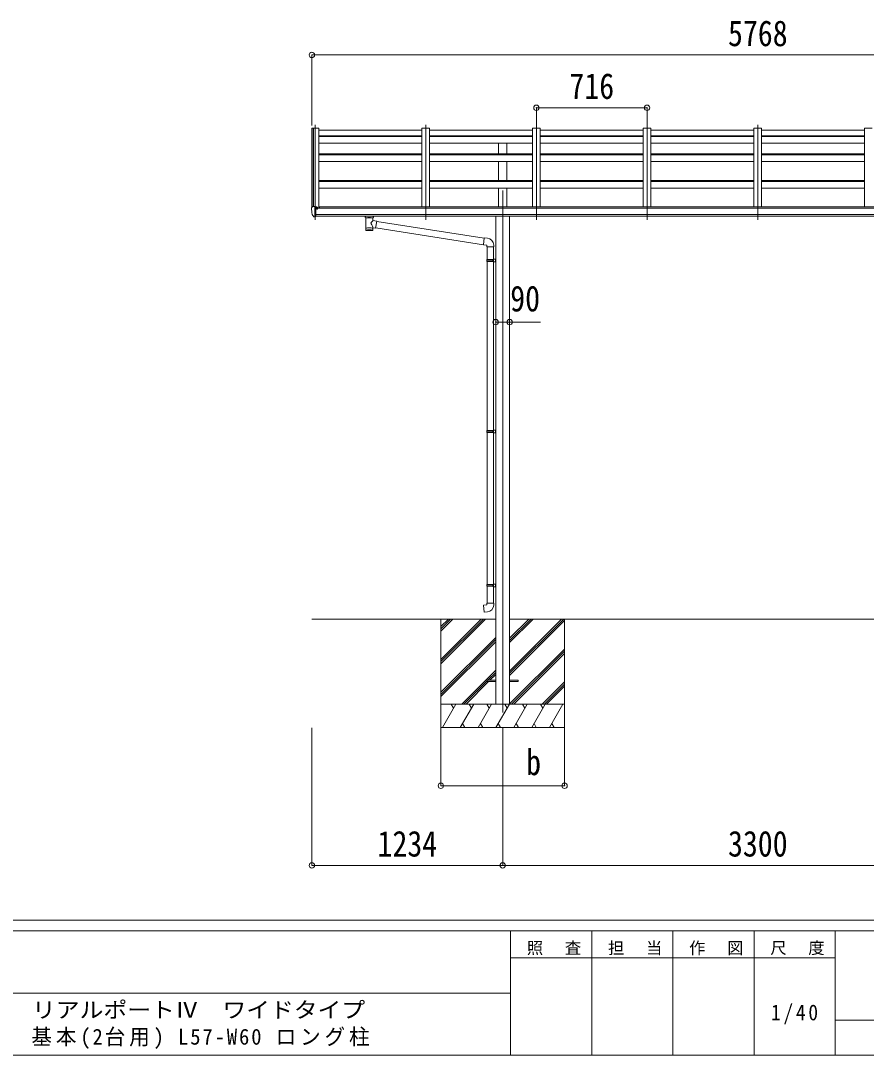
# Model space of a CAD drawing. Units: millimetres at full size; some dimension numbers follow another scale. Extents: x -9783 to 9892, y -6828 to 6752.
# Drawn here: x 36 to 5506, y -6828 to -136 of the extents above; entities that cross this region are included whole.
import ezdxf
from ezdxf.enums import TextEntityAlignment as Align

# ---------------------------------------------------------------- set-up
doc = ezdxf.new("R2010")
doc.units = ezdxf.units.MM
doc.header["$LTSCALE"] = 35
doc.header["$PDMODE"] = 32
doc.header["$PDSIZE"] = 35
for name, color, linetype, lineweight in [('0-0_0', 7, 'Continuous', 9), ('0-1_本体', 4, 'Continuous', 9), ('0-2_部品', 7, 'Continuous', 9), ('0-8_PARTS2', 2, 'Continuous', 9), ('0-A_寸法', 6, 'Continuous', 9), ('F-0_240', 7, 'Continuous', 9)]:
    doc.layers.add(name, color=color, linetype=linetype, lineweight=lineweight)
doc.styles.add('ＭＳ ゴシック', font='')
doc.styles.get('ＭＳ ゴシック').set_extended_font_data('MS Gothic')

msp = doc.modelspace()

# ---------------------------------------------------------------- linework, layer by layer
at = {"layer": '0-0_0'}
for p, q in [((1920.08, -4006.81), (3108.88, -4006.81)), ((2754.08, -4055.4), (2802.68, -4006.81)), ((2754.08, -4069.55), (2816.82, -4006.81)), ((2754.08, -4083.69), (2830.96, -4006.81)), ((2754.08, -4295.82), (3043.1, -4006.81)), ((2754.08, -4281.68), (3028.96, -4006.81)), ((2754.08, -4267.53), (3014.81, -4006.81)), ((2754.08, -4006.81), (2754.08, -4706.81)), ((3199.28, -4006.81), (6408.88, -4006.81)), ((3199.28, -4130.7), (3323.18, -4006.81)), ((3199.28, -4144.85), (3337.32, -4006.81)), ((3199.28, -4158.99), (3351.46, -4006.81)), ((3199.28, -4356.98), (3549.46, -4006.81)), ((3199.28, -4342.83), (3535.31, -4006.81)), ((3554.08, -4006.81), (3554.08, -4706.81)), ((3199.28, -4371.12), (3554.08, -4016.32)), ((2754.08, -4479.67), (3108.88, -4124.87)), ((2754.08, -4493.81), (3108.88, -4139.01)), ((2754.08, -4507.95), (3108.88, -4153.15)), ((3199.28, -4554.97), (3554.08, -4200.17)), ((3211.58, -4556.81), (3554.08, -4214.31)), ((3225.73, -4556.81), (3554.08, -4228.45)), ((2889.07, -4556.81), (3108.88, -4337)), ((2903.22, -4556.81), (3054.08, -4405.94)), ((2917.36, -4556.81), (3062.87, -4411.3)), ((3057.73, -4402.3), (3108.88, -4351.14)), ((3071.87, -4402.3), (3108.88, -4365.28)), ((3409.57, -4556.81), (3554.08, -4412.3)), ((3423.72, -4556.81), (3554.08, -4426.44)), ((3437.86, -4556.81), (3554.08, -4440.58)), ((3554.08, -4556.81), (2754.08, -4556.81)), ((2764.37, -4706.81), (2850.97, -4556.81)), ((2835.97, -4582.79), (2820.97, -4556.81)), ((2879.84, -4706.81), (2966.44, -4556.81)), ((2951.44, -4582.79), (2936.44, -4556.81)), ((2995.31, -4706.81), (3081.91, -4556.81)), ((3066.91, -4582.79), (3051.91, -4556.81)), ((3110.78, -4706.81), (3197.38, -4556.81)), ((3182.38, -4582.79), (3167.38, -4556.81)), ((3226.25, -4706.81), (3312.85, -4556.81)), ((3297.85, -4582.79), (3282.85, -4556.81)), ((3341.72, -4706.81), (3428.32, -4556.81)), ((3398.32, -4556.81), (3413.32, -4582.79)), ((3457.19, -4706.81), (3543.8, -4556.81)), ((2894.84, -4680.83), (2909.84, -4706.81)), ((3010.31, -4680.83), (3025.31, -4706.81)), ((3125.78, -4680.83), (3140.78, -4706.81)), ((3241.25, -4680.83), (3256.25, -4706.81)), ((3356.72, -4680.83), (3371.72, -4706.81)), ((3472.19, -4680.83), (3487.19, -4706.81)), ((2754.08, -4706.81), (3554.08, -4706.81))]:
    msp.add_line(p, q, dxfattribs=at)
at = {"layer": '0-1_本体'}
for p, q in [((1920.09, -831.88), (1920.08, -1343.96)), ((1921.03, -830.99), (1928.87, -830.58)), ((1929.08, -830.66), (1929.08, -1337.42)), ((1929.16, -830.77), (1929.78, -832.39)), ((1965.08, -830.57), (1965.08, -1347.6)), ((1965.08, -843.57), (2631.08, -843.57)), ((2631.08, -830.57), (2631.08, -1337.19)), ((2681.08, -830.57), (2631.08, -830.57)), ((2681.08, -830.57), (2681.08, -1337.19)), ((2681.08, -843.57), (3347.08, -843.57)), ((3347.08, -830.57), (3347.08, -1337.19)), ((3397.08, -830.57), (3347.08, -830.57)), ((3397.08, -830.57), (3397.08, -1337.19)), ((3397.08, -843.57), (4063.08, -843.57)), ((4063.08, -830.57), (4063.08, -1337.19)), ((4113.08, -830.57), (4063.08, -830.57)), ((4113.08, -830.57), (4113.08, -1337.19)), ((4113.08, -843.57), (4779.08, -843.57)), ((4779.08, -830.57), (4779.08, -1337.19)), ((4829.08, -830.57), (4779.08, -830.57)), ((4829.08, -830.57), (4829.08, -1337.19)), ((4829.08, -843.57), (5495.08, -843.57)), ((5495.08, -830.57), (5495.08, -1337.19)), ((5545.08, -830.57), (5495.08, -830.57)), ((1965.08, -881.36), (2631.08, -881.36)), ((1965.08, -884.48), (2631.08, -884.48)), ((1965.08, -929.12), (2631.08, -929.12)), ((2681.08, -881.36), (3347.08, -881.36)), ((2681.08, -884.48), (3347.08, -884.48)), ((2681.08, -929.12), (3347.08, -929.12)), ((3126.58, -996.03), (3126.58, -929.12)), ((3181.58, -996.03), (3181.58, -929.12)), ((3397.08, -881.36), (4063.08, -881.36)), ((3397.08, -884.48), (4063.08, -884.48)), ((3397.08, -929.12), (4063.08, -929.12)), ((4113.08, -881.36), (4779.08, -881.36)), ((4113.08, -884.48), (4779.08, -884.48)), ((4113.08, -929.12), (4779.08, -929.12)), ((4829.08, -881.36), (5495.08, -881.36)), ((4829.08, -884.48), (5495.08, -884.48)), ((4829.08, -929.12), (5495.08, -929.12)), ((1965.08, -997.38), (2631.08, -997.38)), ((1965.08, -1003.57), (2631.08, -1003.57)), ((2681.08, -997.38), (3347.08, -997.38)), ((2681.08, -1003.57), (3347.08, -1003.57)), ((3397.08, -997.38), (4063.08, -997.38)), ((3397.08, -1003.57), (4063.08, -1003.57)), ((4113.08, -997.38), (4779.08, -997.38)), ((4113.08, -1003.57), (4779.08, -1003.57)), ((4829.08, -997.38), (5495.08, -997.38)), ((4829.08, -1003.57), (5495.08, -1003.57)), ((1965.08, -1047.38), (2631.08, -1047.38)), ((2681.08, -1047.38), (3347.08, -1047.38)), ((3126.58, -1168.93), (3126.58, -1047.38)), ((3181.58, -1168.93), (3181.58, -1047.38)), ((3397.08, -1047.38), (4063.08, -1047.38)), ((4113.08, -1047.38), (4779.08, -1047.38)), ((4829.08, -1047.38), (5495.08, -1047.38)), ((1965.08, -1168.93), (2631.08, -1168.93)), ((1965.08, -1175.93), (2631.08, -1175.93)), ((2681.08, -1168.93), (3347.08, -1168.93)), ((2681.08, -1175.93), (3347.08, -1175.93)), ((3397.08, -1168.93), (4063.08, -1168.93)), ((3397.08, -1175.93), (4063.08, -1175.93)), ((4113.08, -1168.93), (4779.08, -1168.93)), ((4113.08, -1175.93), (4779.08, -1175.93)), ((4829.08, -1168.93), (5495.08, -1168.93)), ((4829.08, -1175.93), (5495.08, -1175.93)), ((1965.08, -1219.48), (2631.08, -1219.48)), ((2681.08, -1219.48), (3347.08, -1219.48)), ((3126.58, -1340.89), (3126.58, -1219.48)), ((3181.58, -1340.89), (3181.58, -1219.48)), ((3397.08, -1219.48), (4063.08, -1219.48)), ((4113.08, -1219.48), (4779.08, -1219.48)), ((4829.08, -1219.48), (5495.08, -1219.48)), ((7661.58, -1347.6), (1946.58, -1347.6)), ((1946.58, -1388.82), (7661.58, -1388.82)), ((7661.58, -1400.67), (1946.58, -1400.59)), ((1970.08, -1347.6), (1970.08, -1340.89)), ((7638.08, -1340.89), (1970.08, -1340.89)), ((3108.88, -1400.75), (3108.88, -4556.83)), ((3199.28, -1400.75), (3199.28, -4556.83))]:
    msp.add_line(p, q, dxfattribs=at)
msp.add_lwpolyline([(1929.78, -1337.42), (1929.78, -830.57), (1965.08, -830.57)], dxfattribs=at)
msp.add_circle((1954.06, -1352.33), 3, dxfattribs=at)
for centre, radius, start, end in [((1921.08, -831.99), 1, 93, 173.32986), ((1928.88, -830.88), 0.301, 21.06327, 92.86679)]:
    msp.add_arc(centre, radius, start, end, dxfattribs=at)
at = {"layer": '0-2_部品'}
for p, q in [((1924.79, -1337.97), (1920.73, -1343.78)), ((1939.88, -1405.91), (1939.88, -1337.41)), ((1941.38, -1338.32), (1939.88, -1338.32)), ((1941.38, -1338.32), (1941.38, -1344.49)), ((1917.88, -1346.78), (1917.88, -1347.41)), ((1932.26, -1404.09), (1922.51, -1388.72)), ((1946.38, -1347.14), (1939.88, -1346.74)), ((1939.88, -1403.71), (1940.38, -1403.71)), ((1940.38, -1403.71), (1940.88, -1402.71)), ((1946.38, -1402.71), (1940.88, -1402.71)), ((1951.06, -1339.82), (1941.38, -1339.1)), ((1941.38, -1342.09), (1955.38, -1342.15)), ((1950.86, -1352.32), (1951.38, -1352.32)), ((1951.38, -1352.32), (1951.68, -1352.32)), ((1951.88, -1342.14), (1951.88, -1340.24)), ((1956.38, -1343.26), (1956.38, -1347.59)), ((2264.38, -1406.91), (2264.38, -1400.8)), ((2318.38, -1406.91), (2318.38, -1400.8)), ((1938.38, -1405.81), (1934.67, -1405.59)), ((1938.38, -1405.81), (1939.88, -1405.91)), ((2268.48, -1411.41), (2268.46, -1491.7)), ((2314.28, -1428.98), (2314.28, -1411.4)), ((2339.5, -1432.89), (2314.28, -1428.98)), ((2339.5, -1432.89), (2332.48, -1478.15)), ((3034.61, -1542.79), (2339.19, -1434.91)), ((2314.3, -1491.7), (2314.28, -1475.08)), ((2314.28, -1475.33), (2332.48, -1478.15)), ((3030.95, -1584.73), (2332.75, -1476.41)), ((3055.6, -1542.85), (3034.77, -1541.03)), ((3050.68, -1598.6), (3096.68, -1598.6)), ((3052.68, -1598.6), (3052.68, -1681.26)), ((3094.68, -1598.6), (3094.68, -1678.7)), ((3096.68, -1598.6), (3096.68, -1587.68)), ((3050.68, -1683.26), (3051.68, -1681.26)), ((3050.68, -1683.26), (3094.68, -1683.26)), ((3050.68, -1683.26), (3050.68, -1691.26)), ((3050.68, -1691.26), (3094.68, -1691.26)), ((3050.68, -1691.26), (3051.68, -1693.26)), ((3051.68, -1681.26), (3094.68, -1681.26)), ((3051.68, -1693.26), (3094.68, -1693.26)), ((3052.68, -1693.26), (3052.68, -2787.45)), ((3090.21, -1683.26), (3089.78, -1681.26)), ((3092.68, -1678.76), (3108.68, -1678.29)), ((3092.68, -1680.76), (3092.68, -1678.76)), ((3092.68, -1680.76), (3094.68, -1680.76)), ((3092.68, -1695.76), (3092.68, -1693.76)), ((3092.68, -1695.76), (3108.68, -1696.23)), ((3094.68, -1695.82), (3094.68, -2784.89)), ((3108.68, -1678.29), (3108.68, -1696.23)), ((3050.68, -2789.45), (3051.68, -2787.45)), ((3050.68, -2789.45), (3050.68, -2797.45)), ((3050.68, -2789.45), (3094.68, -2789.45)), ((3050.68, -2797.45), (3051.68, -2799.45)), ((3050.68, -2797.45), (3094.68, -2797.45)), ((3051.68, -2787.45), (3094.68, -2787.45)), ((3051.68, -2799.45), (3094.68, -2799.45)), ((3052.68, -2799.45), (3052.68, -3782.61)), ((3090.21, -2789.45), (3089.78, -2787.45)), ((3090.21, -2797.45), (3089.78, -2799.45)), ((3090.21, -2789.45), (3090.21, -2797.45)), ((3092.68, -2784.95), (3108.68, -2784.47)), ((3092.68, -2786.95), (3092.68, -2784.95)), ((3092.68, -2786.95), (3094.68, -2786.95)), ((3092.68, -2801.95), (3092.68, -2799.95)), ((3092.68, -2799.95), (3094.68, -2799.95)), ((3092.68, -2801.95), (3108.68, -2802.42)), ((3094.68, -2799.95), (3094.68, -2786.95)), ((3094.68, -2802), (3094.68, -3780.05)), ((3108.68, -2784.47), (3108.68, -2802.42)), ((3050.68, -3784.61), (3051.68, -3782.61)), ((3050.68, -3784.61), (3050.68, -3792.61)), ((3050.68, -3784.61), (3094.68, -3784.61)), ((3050.68, -3792.61), (3051.68, -3794.61)), ((3050.68, -3792.61), (3094.68, -3792.61)), ((3051.68, -3782.61), (3094.68, -3782.61)), ((3051.68, -3794.61), (3094.68, -3794.61)), ((3052.68, -3794.61), (3052.68, -3904.61)), ((3090.21, -3784.61), (3089.78, -3782.61)), ((3090.21, -3792.61), (3089.78, -3794.61)), ((3090.21, -3784.61), (3090.21, -3792.61)), ((3092.68, -3780.11), (3108.68, -3779.63)), ((3092.68, -3782.11), (3092.68, -3780.11)), ((3092.68, -3782.11), (3094.68, -3782.11)), ((3092.68, -3797.11), (3092.68, -3795.11)), ((3092.68, -3795.11), (3094.68, -3795.11)), ((3092.68, -3797.11), (3108.68, -3797.58)), ((3094.68, -3795.11), (3094.68, -3782.11)), ((3094.68, -3797.16), (3094.68, -3904.61)), ((3108.68, -3779.63), (3108.68, -3797.58)), ((3030.76, -3916.35), (3050.68, -3914.61)), ((3034.77, -3962.17), (3030.76, -3916.35)), ((3096.68, -3904.61), (3096.68, -3915.52)), ((3055.6, -3960.35), (3034.77, -3962.17))]:
    msp.add_line(p, q, dxfattribs=at)
at = {"layer": '0-2_部品', "color": 4}
for p, q in [((3053.88, -4402.3), (3108.88, -4402.3)), ((3053.88, -4402.3), (3053.88, -4411.3)), ((3053.88, -4411.3), (3108.88, -4411.3)), ((3198.88, -4402.3), (3253.88, -4402.3)), ((3198.88, -4411.3), (3253.88, -4411.3)), ((3253.88, -4402.3), (3253.88, -4411.3))]:
    msp.add_line(p, q, dxfattribs=at)
at = {"layer": '0-2_部品'}
for points in [[(1939.88, -1337.41), (1927.88, -1337.41), (1925.55, -1337.55)], [(1939.88, -1392.02), (1943.05, -1391.61), (1946.38, -1391.18)], [(1946.38, -1402.71), (1946.38, -1344.49), (1941.38, -1344.49)], [(1951.06, -1339.82), (1951.23, -1339.84), (1951.38, -1339.87), (1951.53, -1339.91), (1951.65, -1339.97), (1951.75, -1340.03), (1951.82, -1340.09), (1951.87, -1340.16), (1951.88, -1340.24)], [(1951.68, -1351.14), (1951.68, -1352.32), (1956.38, -1352.32)], [(1956.38, -1350.71), (1956.38, -1352.32), (1956.86, -1352.32)], [(2264.42, -1406.97), (2264.4, -1406.61), (2264.64, -1405.66), (2265.16, -1404.77), (2265.97, -1403.93), (2267.08, -1403.14), (2268.48, -1402.41)], [(2314.28, -1402.42), (2314.51, -1402.52), (2315.87, -1403.25), (2316.98, -1404.1), (2317.74, -1404.97), (2318.2, -1405.86), (2318.37, -1406.75)], [(2264.42, -1406.85), (2264.4, -1407.21), (2264.64, -1408.17), (2265.16, -1409.05), (2265.97, -1409.89), (2267.08, -1410.69), (2268.48, -1411.41)], [(2314.28, -1411.4), (2314.51, -1411.31), (2315.87, -1410.57), (2316.98, -1409.72), (2317.74, -1408.86), (2318.2, -1407.96), (2318.37, -1407.07)], [(3034.77, -1541.03), (3030.76, -1586.86), (3050.68, -1588.6), (3050.68, -1598.6)], [(3090.21, -1683.26), (3090.21, -1691.26), (3089.78, -1693.26)], [(3092.68, -1693.76), (3094.68, -1693.76), (3094.68, -1680.76)], [(3050.68, -3914.61), (3050.68, -3904.61), (3096.68, -3904.61)]]:
    msp.add_lwpolyline(points, dxfattribs=at)
for centre, radius, start, end in [((1925.61, -1338.55), 1, 93.5, 145), ((1920.88, -1346.78), 3, 93, 180), ((2110.37, -1347.4), 192.49, 180.0008, 192.1233), ((1925.11, -1387.22), 3, 191.83348, 210), ((1934.86, -1402.59), 3, 210, 266.5), ((1953.88, -1352.32), 2.5, 151.64236, 180), ((1953.88, -1352.32), 2.5, 0, 151.64236), ((2281.45, -1452.13), 51.38, 92.46126, 104.61963), ((2301.34, -1452.13), 51.38, 75.38037, 87.53874), ((3051.68, -1587.68), 45, 0, 85), ((3051.68, -3915.52), 45, 275, 0)]:
    msp.add_arc(centre, radius, start, end, dxfattribs=at)
for centre, major_axis, ratio, start_param, end_param in [((1955.38, -1343.25), (-0.02, 1.1), 0.906239, 4.6917496, 6.2625459), ((2291.38, -1412.61), (-22.91, -0.42), 0.072511, 4.711586, 6.2823824), ((2291.4, -1410.97), (-22.91, -0.42), 0.072511, 4.711586, 6.2823824), ((2291.36, -1410.98), (22.92, -0.42), 0.07247, 0.0008089, 1.5716053), ((2291.36, -1412.61), (22.92, -0.42), 0.07247, 0.0008089, 1.5716053), ((2291.38, -1448.54), (-22.81, 26.62), 0.234429, 3.1563334, 4.5976381), ((2293.93, -1451.18), (20.32, 22.25), 0.045535, 4.9756507, 6.2441899), ((2302.38, -1406.91), (16, 0), 0.361356, 0, 0.0194874), ((2302.38, -1406.91), (16, 0), 0.361356, 6.2636979, 6.2831853), ((2291.38, -1491.7), (22.92, 0), 0.101955, 6.2829723, 9.4248207), ((2291.38, -1491.7), (22.92, 0), 0.101955, 3.1415499, 6.2833984), ((2291.38, -1479.26), (22.91, 0), 0.122865, 6.2831853, 9.424778)]:
    msp.add_ellipse(centre, major_axis=major_axis, ratio=ratio, start_param=start_param, end_param=end_param, dxfattribs=at)
at = {"layer": '0-8_PARTS2'}
for p, q in [((1940.08, -809.83), (1940.08, -1424.02)), ((2656.08, -809.83), (2656.08, -1424.02)), ((3372.08, -809.83), (3372.08, -1424.02)), ((4088.08, -809.83), (4088.08, -1424.02)), ((4804.08, -809.83), (4804.08, -1424.02)), ((3154.08, -1235.21), (3154.08, -4610.44))]:
    msp.add_line(p, q, dxfattribs=at)
at = {"layer": '0-A_寸法'}
for p, q in [((1920.09, -357.8), (1920.09, -813.37)), ((1920.09, -357.8), (7688.08, -357.8)), ((3372.08, -699.23), (3372.08, -816.84)), ((3372.08, -699.23), (4088.08, -699.23)), ((4088.08, -699.23), (4088.08, -816.84)), ((3108.88, -2085.55), (3199.28, -2085.55)), ((3199.28, -2085.55), (3399.28, -2085.55)), ((1920.09, -5599.68), (1920.09, -4710.29)), ((2754.08, -5084.7), (2754.08, -4710.29)), ((3154.08, -5599.68), (3154.08, -4710.29)), ((1920.09, -5599.68), (3154.08, -5599.68)), ((3154.08, -5599.68), (6454.08, -5599.68))]:
    msp.add_line(p, q, dxfattribs=at)
msp.add_lwpolyline([(2754.08, -5084.7), (3554.08, -5084.7), (3554.08, -4710.29)], dxfattribs=at)
for p in [(1920.09, -357.8), (3372.08, -699.23), (4088.08, -699.23), (3108.88, -2085.55), (3199.28, -2085.55), (2754.08, -5084.7), (3554.08, -5084.7), (1920.09, -5599.68), (3154.08, -5599.68)]:
    msp.add_point(p, dxfattribs=at)
at = {"layer": 'F-0_240', "color": 5}
for p, q in [((-9783.03, -5953.1), (9396.97, -5953.1)), ((-9783.03, -6023.1), (6285.75, -6023.1)), ((3205.75, -6023.1), (3205.75, -6828.1)), ((3730.75, -6023.1), (3730.75, -6828.1)), ((4255.75, -6023.1), (4255.75, -6828.1)), ((4780.75, -6023.1), (4780.75, -6828.1)), ((5305.75, -6023.1), (5305.75, -6828.1)), ((3205.75, -6198.1), (5305.75, -6198.1)), ((-3969.25, -6425.6), (3205.75, -6425.6)), ((5305.75, -6600.6), (6285.75, -6600.6)), ((-9783.03, -6828.1), (9396.97, -6828.1))]:
    msp.add_line(p, q, dxfattribs=at)

# ---------------------------------------------------------------- texts
at = {"layer": '0-A_寸法', "color": 7, "style": 'ＭＳ ゴシック', "width": 0.85}
for s, p in [('5768', (4611.58, -350.8)), ('716', (3585.71, -692.23)), ('90', (3203.03, -2066.55)), ('b', (3305.96, -5065.7)), ('1234', (2344.59, -5592.68)), ('3300', (4611.58, -5592.68))]:
    msp.add_text(s, height=166.8, dxfattribs=at).set_placement(p, align=Align.BOTTOM_LEFT)
at = {"layer": 'F-0_240', "style": 'ＭＳ ゴシック', "width": 1.1}
msp.add_text('リアルポートⅣ\u3000ワイドタイプ', height=102.6, dxfattribs=at).set_placement((109.35, -6616.22), align=Align.BOTTOM_LEFT)
at = {"layer": 'F-0_240', "attachment_point": 7, "style": 'ＭＳ ゴシック'}
for s, insert, char_height in [('\\T1.17;照\u3000査', (3310.76, -6180.6), 76.98), ('\\T1.17;担\u3000当', (3835.76, -6180.6), 76.98), ('\\T1.17;作\u3000図', (4360.75, -6180.6), 76.98), ('\\T1.17;尺\u3000度', (4885.76, -6180.6), 76.98), ('\\T1.28;\\W0.9;1/40', (4890.13, -6626.85), 102.6), ('\\T1.19;\\W0.95;基本(2台用)\\~L57-W60\\~ロング柱', (105.77, -6786.55), 102.6)]:
    msp.add_mtext(s, dxfattribs=dict(at, insert=insert, char_height=char_height))

doc.saveas('drawing.dxf')
